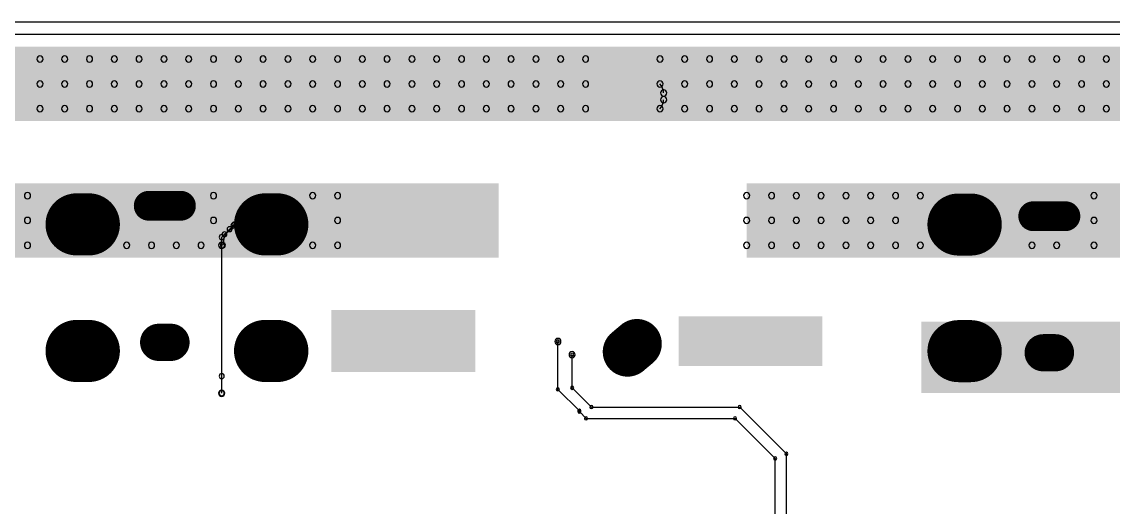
# Model space of a CAD drawing. Header units: inches. Extents: x 32166 to 66782, y 2386 to 7162.
# Drawn here: x 33079.6 to 33277.6, y 3264.5 to 3352.5 of the extents above; entities that cross this region are included whole.
import ezdxf

# ---------------------------------------------------------------- set-up
doc = ezdxf.new("R2010")
doc.units = ezdxf.units.IN
doc.header["$LTSCALE"] = 0.64311
doc.header["$MEASUREMENT"] = 0
for name, color, linetype in [('KEEPOUTLAYER', 6, 'CONTINUOUS'), ('MIDLAYER2', 76, 'CONTINUOUS'), ('MULTILAYER', 9, 'CONTINUOUS')]:
    doc.layers.add(name, color=color, linetype=linetype)

msp = doc.modelspace()

# ---------------------------------------------------------------- linework, layer by layer
at = {"layer": 'KEEPOUTLAYER'}
msp.add_line((32666.61, 3352.51), (34174.11, 3352.51), dxfattribs=at)
at = {"layer": 'MIDLAYER2'}
for p, q in [((32737.49, 3350.26), (33876.12, 3350.26)), ((33115.85, 3313.5), (33118.16, 3315.8)), ((33118.16, 3315.8), (33124.83, 3315.8)), ((33115.85, 3288.3), (33115.85, 3313.5)), ((33176.84, 3285.89), (33176.84, 3294.57)), ((33179.43, 3286.18), (33179.43, 3292.17)), ((33115.85, 3288.3), (33115.85, 3288.3)), ((33115.85, 3285.19), (33115.85, 3288.3)), ((33176.84, 3285.89), (33180.74, 3281.99)), ((33179.43, 3286.18), (33182.93, 3282.69)), ((33180.74, 3281.86), (33180.74, 3281.99)), ((33180.74, 3281.86), (33181.96, 3280.64)), ((33182.93, 3282.69), (33209.84, 3282.69)), ((33209.84, 3282.69), (33218.31, 3274.21)), ((33181.96, 3280.64), (33208.99, 3280.64)), ((33208.99, 3280.64), (33216.27, 3273.37)), ((33216.27, 3252.69), (33216.27, 3273.37)), ((33218.31, 3251.85), (33218.31, 3274.21))]:
    msp.add_line(p, q, dxfattribs=at)
for points, const_width in [([(33089.5, 3315.8), (33091.75, 3315.8)], 11.25), ([(33108.45, 3319.17), (33102.6, 3319.17)], 5.4), ([(33123.7, 3315.8), (33125.95, 3315.8)], 11.25), ([(33249.52, 3315.77), (33251.77, 3315.77)], 11.25), ([(33268.94, 3317.28), (33263.09, 3317.28)], 5.4), ([(33089.5, 3292.85), (33091.75, 3292.85)], 11.25), ([(33106.65, 3294.42), (33104.4, 3294.42)], 6.75), ([(33123.7, 3292.85), (33125.95, 3292.85)], 11.25), ([(33191.21, 3294.14), (33189.49, 3292.7)], 9), ([(33249.52, 3292.82), (33251.77, 3292.82)], 11.25), ([(33267.14, 3292.53), (33264.89, 3292.53)], 6.75)]:
    msp.add_lwpolyline(points, dxfattribs=dict(at, const_width=const_width))
for points, const_width in [([(33092.31, 3315.8, 1), (33086.69, 3315.8, 1)], 5.63), ([(33094.56, 3315.8, 1), (33088.94, 3315.8, 1)], 5.63), ([(33102.6, 3320.52, 1), (33102.6, 3317.82, 1)], 2.7), ([(33108.45, 3320.52, 1), (33108.45, 3317.82, 1)], 2.7), ([(33126.51, 3315.8, 1), (33120.89, 3315.8, 1)], 5.63), ([(33128.76, 3315.8, 1), (33123.14, 3315.8, 1)], 5.63), ([(33252.33, 3315.77, 1), (33246.71, 3315.77, 1)], 5.63), ([(33254.58, 3315.77, 1), (33248.96, 3315.77, 1)], 5.63), ([(33263.09, 3318.63, 1), (33263.09, 3315.93, 1)], 2.7), ([(33268.94, 3318.63, 1), (33268.94, 3315.93, 1)], 2.7), ([(33092.31, 3292.85, 1), (33086.69, 3292.85, 1)], 5.63), ([(33094.56, 3292.85, 1), (33088.94, 3292.85, 1)], 5.63), ([(33104.4, 3296.1, 1), (33104.4, 3292.73, 1)], 3.37), ([(33106.65, 3296.1, 1), (33106.65, 3292.73, 1)], 3.37), ([(33126.51, 3292.85, 1), (33120.89, 3292.85, 1)], 5.63), ([(33128.76, 3292.85, 1), (33123.14, 3292.85, 1)], 5.63), ([(33188.04, 3294.42, 1), (33190.93, 3290.97, 1)], 4.5), ([(33189.76, 3295.87, 1), (33192.65, 3292.42, 1)], 4.5), ([(33252.33, 3292.82, 1), (33246.71, 3292.82, 1)], 5.63), ([(33254.58, 3292.82, 1), (33248.96, 3292.82, 1)], 5.63), ([(33264.89, 3294.21, 1), (33264.89, 3290.84, 1)], 3.37), ([(33267.14, 3294.21, 1), (33267.14, 3290.84, 1)], 3.37)]:
    msp.add_lwpolyline(points, format="xyb", close=True, dxfattribs=dict(at, const_width=const_width))
for centre, radius, start, end in [((33082.86, 3345.76), 0.562, 0, 180), ((33082.86, 3345.76), 0.562, 180, 0), ((33087.36, 3345.76), 0.562, 0, 180), ((33087.36, 3345.76), 0.562, 180, 0), ((33091.86, 3345.76), 0.562, 0, 180), ((33091.86, 3345.76), 0.562, 180, 0), ((33096.36, 3345.76), 0.562, 0, 180), ((33096.36, 3345.76), 0.562, 180, 0), ((33100.86, 3345.76), 0.562, 0, 180), ((33100.86, 3345.76), 0.562, 180, 0), ((33105.36, 3345.76), 0.562, 0, 180), ((33105.36, 3345.76), 0.562, 180, 0), ((33109.86, 3345.76), 0.562, 0, 180), ((33109.86, 3345.76), 0.562, 180, 0), ((33114.36, 3345.76), 0.562, 0, 180), ((33114.36, 3345.76), 0.562, 180, 0), ((33118.86, 3345.76), 0.562, 0, 180), ((33118.86, 3345.76), 0.562, 180, 0), ((33123.36, 3345.76), 0.562, 0, 180), ((33123.36, 3345.76), 0.562, 180, 0), ((33127.86, 3345.76), 0.562, 0, 180), ((33127.86, 3345.76), 0.562, 180, 0), ((33132.36, 3345.76), 0.562, 0, 180), ((33132.36, 3345.76), 0.562, 180, 0), ((33136.86, 3345.76), 0.562, 0, 180), ((33136.86, 3345.76), 0.562, 180, 0), ((33141.36, 3345.76), 0.562, 0, 180), ((33141.36, 3345.76), 0.562, 180, 0), ((33145.86, 3345.76), 0.562, 0, 180), ((33145.86, 3345.76), 0.562, 180, 0), ((33150.36, 3345.76), 0.562, 0, 180), ((33150.36, 3345.76), 0.562, 180, 0), ((33154.86, 3345.76), 0.562, 0, 180), ((33154.86, 3345.76), 0.562, 180, 0), ((33159.36, 3345.76), 0.562, 0, 180), ((33159.36, 3345.76), 0.562, 180, 0), ((33163.86, 3345.76), 0.562, 0, 180), ((33163.86, 3345.76), 0.562, 180, 0), ((33168.36, 3345.76), 0.562, 0, 180), ((33168.36, 3345.76), 0.562, 180, 0), ((33172.86, 3345.76), 0.562, 0, 180), ((33172.86, 3345.76), 0.562, 180, 0), ((33177.36, 3345.76), 0.562, 0, 180), ((33177.36, 3345.76), 0.562, 180, 0), ((33181.86, 3345.76), 0.562, 0, 180), ((33181.86, 3345.76), 0.562, 180, 0), ((33195.36, 3345.76), 0.562, 0, 180), ((33195.36, 3345.76), 0.562, 180, 0), ((33199.86, 3345.76), 0.562, 0, 180), ((33199.86, 3345.76), 0.562, 180, 0), ((33204.36, 3345.76), 0.562, 0, 180), ((33204.36, 3345.76), 0.562, 180, 0), ((33208.86, 3345.76), 0.562, 0, 180), ((33208.86, 3345.76), 0.562, 180, 0), ((33213.36, 3345.76), 0.562, 0, 180), ((33213.36, 3345.76), 0.562, 180, 0), ((33217.86, 3345.76), 0.562, 0, 180), ((33217.86, 3345.76), 0.562, 180, 0), ((33222.36, 3345.76), 0.562, 0, 180), ((33222.36, 3345.76), 0.562, 180, 0), ((33226.86, 3345.76), 0.562, 0, 180), ((33226.86, 3345.76), 0.562, 180, 0), ((33231.36, 3345.76), 0.562, 0, 180), ((33231.36, 3345.76), 0.562, 180, 0), ((33235.86, 3345.76), 0.562, 0, 180), ((33235.86, 3345.76), 0.562, 180, 0), ((33240.36, 3345.76), 0.562, 0, 180), ((33240.36, 3345.76), 0.562, 180, 0), ((33244.86, 3345.76), 0.562, 0, 180), ((33244.86, 3345.76), 0.562, 180, 0), ((33249.36, 3345.76), 0.562, 0, 180), ((33249.36, 3345.76), 0.562, 180, 0), ((33253.86, 3345.76), 0.562, 0, 180), ((33253.86, 3345.76), 0.562, 180, 0), ((33258.36, 3345.76), 0.562, 0, 180), ((33258.36, 3345.76), 0.562, 180, 0), ((33262.86, 3345.76), 0.562, 0, 180), ((33262.86, 3345.76), 0.562, 180, 0), ((33267.36, 3345.76), 0.562, 0, 180), ((33267.36, 3345.76), 0.562, 180, 0), ((33271.86, 3345.76), 0.562, 0, 180), ((33271.86, 3345.76), 0.562, 180, 0), ((33276.36, 3345.76), 0.562, 0, 180), ((33276.36, 3345.76), 0.562, 180, 0), ((33082.86, 3341.26), 0.562, 0, 180), ((33082.86, 3341.26), 0.562, 180, 0), ((33087.36, 3341.26), 0.562, 0, 180), ((33087.36, 3341.26), 0.562, 180, 0), ((33091.86, 3341.26), 0.562, 0, 180), ((33091.86, 3341.26), 0.562, 180, 0), ((33096.36, 3341.26), 0.562, 0, 180), ((33096.36, 3341.26), 0.562, 180, 0), ((33100.86, 3341.26), 0.562, 0, 180), ((33100.86, 3341.26), 0.562, 180, 0), ((33105.36, 3341.26), 0.562, 0, 180), ((33105.36, 3341.26), 0.562, 180, 0), ((33109.86, 3341.26), 0.562, 0, 180), ((33109.86, 3341.26), 0.562, 180, 0), ((33114.36, 3341.26), 0.562, 0, 180), ((33114.36, 3341.26), 0.562, 180, 0), ((33118.86, 3341.26), 0.562, 0, 180), ((33118.86, 3341.26), 0.562, 180, 0), ((33123.36, 3341.26), 0.562, 0, 180), ((33123.36, 3341.26), 0.562, 180, 0), ((33127.86, 3341.26), 0.562, 0, 180), ((33127.86, 3341.26), 0.562, 180, 0), ((33132.36, 3341.26), 0.562, 0, 180), ((33132.36, 3341.26), 0.562, 180, 0), ((33136.86, 3341.26), 0.562, 0, 180), ((33136.86, 3341.26), 0.562, 180, 0), ((33141.36, 3341.26), 0.562, 0, 180), ((33141.36, 3341.26), 0.562, 180, 0), ((33145.86, 3341.26), 0.562, 0, 180), ((33145.86, 3341.26), 0.562, 180, 0), ((33150.36, 3341.26), 0.562, 0, 180), ((33150.36, 3341.26), 0.562, 180, 0), ((33154.86, 3341.26), 0.562, 0, 180), ((33154.86, 3341.26), 0.562, 180, 0), ((33159.36, 3341.26), 0.562, 0, 180), ((33159.36, 3341.26), 0.562, 180, 0), ((33163.86, 3341.26), 0.562, 0, 180), ((33163.86, 3341.26), 0.562, 180, 0), ((33168.36, 3341.26), 0.562, 0, 180), ((33168.36, 3341.26), 0.562, 180, 0), ((33172.86, 3341.26), 0.562, 0, 180), ((33172.86, 3341.26), 0.562, 180, 0), ((33177.36, 3341.26), 0.562, 0, 180), ((33177.36, 3341.26), 0.562, 180, 0), ((33181.86, 3341.26), 0.562, 0, 180), ((33181.86, 3341.26), 0.562, 180, 0), ((33195.36, 3341.26), 0.562, 0, 180), ((33195.36, 3341.26), 0.562, 0, 180), ((33195.36, 3341.26), 0.562, 180, 0), ((33195.36, 3341.26), 0.562, 180, 0), ((33193.73, 3339.63), 2.3, 0.0001, 45.0001), ((33199.86, 3341.26), 0.562, 0, 180), ((33199.86, 3341.26), 0.562, 180, 0), ((33204.36, 3341.26), 0.562, 0, 180), ((33204.36, 3341.26), 0.562, 180, 0), ((33208.86, 3341.26), 0.562, 0, 180), ((33208.86, 3341.26), 0.562, 180, 0), ((33213.36, 3341.26), 0.562, 0, 180), ((33213.36, 3341.26), 0.562, 180, 0), ((33217.86, 3341.26), 0.562, 0, 180), ((33217.86, 3341.26), 0.562, 180, 0), ((33222.36, 3341.26), 0.562, 0, 180), ((33222.36, 3341.26), 0.562, 180, 0), ((33226.86, 3341.26), 0.562, 0, 180), ((33226.86, 3341.26), 0.562, 180, 0), ((33231.36, 3341.26), 0.562, 0, 180), ((33231.36, 3341.26), 0.562, 180, 0), ((33235.86, 3341.26), 0.562, 0, 180), ((33235.86, 3341.26), 0.562, 180, 0), ((33240.36, 3341.26), 0.562, 0, 180), ((33240.36, 3341.26), 0.562, 180, 0), ((33244.86, 3341.26), 0.562, 0, 180), ((33244.86, 3341.26), 0.562, 180, 0), ((33249.36, 3341.26), 0.562, 0, 180), ((33249.36, 3341.26), 0.562, 180, 0), ((33253.86, 3341.26), 0.562, 0, 180), ((33253.86, 3341.26), 0.562, 180, 0), ((33258.36, 3341.26), 0.562, 0, 180), ((33258.36, 3341.26), 0.562, 180, 0), ((33262.86, 3341.26), 0.562, 0, 180), ((33262.86, 3341.26), 0.562, 180, 0), ((33267.36, 3341.26), 0.562, 0, 180), ((33267.36, 3341.26), 0.562, 180, 0), ((33271.86, 3341.26), 0.562, 0, 180), ((33271.86, 3341.26), 0.562, 180, 0), ((33276.36, 3341.26), 0.562, 0, 180), ((33276.36, 3341.26), 0.562, 180, 0), ((33196.04, 3339.63), 0.562, 0, 180), ((33196.04, 3339.63), 0.562, 180, 0), ((33196.04, 3338.39), 0.562, 0, 180), ((33082.86, 3336.76), 0.562, 0, 180), ((33082.86, 3336.76), 0.562, 180, 0), ((33087.36, 3336.76), 0.562, 0, 180), ((33087.36, 3336.76), 0.562, 180, 0), ((33091.86, 3336.76), 0.562, 0, 180), ((33091.86, 3336.76), 0.562, 180, 0), ((33096.36, 3336.76), 0.562, 0, 180), ((33096.36, 3336.76), 0.562, 180, 0), ((33100.86, 3336.76), 0.562, 0, 180), ((33100.86, 3336.76), 0.562, 180, 0), ((33105.36, 3336.76), 0.562, 0, 180), ((33105.36, 3336.76), 0.562, 180, 0), ((33109.86, 3336.76), 0.562, 0, 180), ((33109.86, 3336.76), 0.562, 180, 0), ((33114.36, 3336.76), 0.562, 0, 180), ((33114.36, 3336.76), 0.562, 180, 0), ((33118.86, 3336.76), 0.562, 0, 180), ((33118.86, 3336.76), 0.562, 180, 0), ((33123.36, 3336.76), 0.562, 0, 180), ((33123.36, 3336.76), 0.562, 180, 0), ((33127.86, 3336.76), 0.562, 0, 180), ((33127.86, 3336.76), 0.562, 180, 0), ((33132.36, 3336.76), 0.562, 0, 180), ((33132.36, 3336.76), 0.562, 180, 0), ((33136.86, 3336.76), 0.562, 0, 180), ((33136.86, 3336.76), 0.562, 180, 0), ((33141.36, 3336.76), 0.562, 0, 180), ((33141.36, 3336.76), 0.562, 180, 0), ((33145.86, 3336.76), 0.562, 0, 180), ((33145.86, 3336.76), 0.562, 180, 0), ((33150.36, 3336.76), 0.562, 0, 180), ((33150.36, 3336.76), 0.562, 180, 0), ((33154.86, 3336.76), 0.562, 0, 180), ((33154.86, 3336.76), 0.562, 180, 0), ((33159.36, 3336.76), 0.562, 0, 180), ((33159.36, 3336.76), 0.562, 180, 0), ((33163.86, 3336.76), 0.562, 0, 180), ((33163.86, 3336.76), 0.562, 180, 0), ((33168.36, 3336.76), 0.562, 0, 180), ((33168.36, 3336.76), 0.562, 180, 0), ((33172.86, 3336.76), 0.562, 0, 180), ((33172.86, 3336.76), 0.562, 180, 0), ((33177.36, 3336.76), 0.562, 0, 180), ((33177.36, 3336.76), 0.562, 180, 0), ((33181.86, 3336.76), 0.562, 0, 180), ((33181.86, 3336.76), 0.562, 180, 0), ((33195.36, 3336.76), 0.562, 0, 180), ((33195.36, 3336.76), 0.562, 0, 180), ((33195.36, 3336.76), 0.562, 180, 0), ((33195.36, 3336.76), 0.562, 180, 0), ((33193.73, 3338.39), 2.3, 314.9999, 359.9999), ((33196.04, 3338.39), 0.562, 180, 0), ((33199.86, 3336.76), 0.562, 0, 180), ((33199.86, 3336.76), 0.562, 180, 0), ((33204.36, 3336.76), 0.562, 0, 180), ((33204.36, 3336.76), 0.562, 180, 0), ((33208.86, 3336.76), 0.562, 0, 180), ((33208.86, 3336.76), 0.562, 180, 0), ((33213.36, 3336.76), 0.562, 0, 180), ((33213.36, 3336.76), 0.562, 180, 0), ((33217.86, 3336.76), 0.562, 0, 180), ((33217.86, 3336.76), 0.562, 180, 0), ((33222.36, 3336.76), 0.562, 0, 180), ((33222.36, 3336.76), 0.562, 180, 0), ((33226.86, 3336.76), 0.562, 0, 180), ((33226.86, 3336.76), 0.562, 180, 0), ((33231.36, 3336.76), 0.562, 0, 180), ((33231.36, 3336.76), 0.562, 180, 0), ((33235.86, 3336.76), 0.562, 0, 180), ((33235.86, 3336.76), 0.562, 180, 0), ((33240.36, 3336.76), 0.562, 0, 180), ((33240.36, 3336.76), 0.562, 180, 0), ((33244.86, 3336.76), 0.562, 0, 180), ((33244.86, 3336.76), 0.562, 180, 0), ((33249.36, 3336.76), 0.562, 0, 180), ((33249.36, 3336.76), 0.562, 180, 0), ((33253.86, 3336.76), 0.562, 0, 180), ((33253.86, 3336.76), 0.562, 180, 0), ((33258.36, 3336.76), 0.562, 0, 180), ((33258.36, 3336.76), 0.562, 180, 0), ((33262.86, 3336.76), 0.562, 0, 180), ((33262.86, 3336.76), 0.562, 180, 0), ((33267.36, 3336.76), 0.562, 0, 180), ((33267.36, 3336.76), 0.562, 180, 0), ((33271.86, 3336.76), 0.562, 0, 180), ((33271.86, 3336.76), 0.562, 180, 0), ((33276.36, 3336.76), 0.562, 0, 180), ((33276.36, 3336.76), 0.562, 180, 0), ((33080.61, 3321.01), 0.562, 0, 180), ((33080.61, 3321.01), 0.562, 180, 0), ((33114.36, 3321.01), 0.562, 0, 180), ((33114.36, 3321.01), 0.562, 180, 0), ((33132.36, 3321.01), 0.562, 0, 180), ((33132.36, 3321.01), 0.562, 180, 0), ((33136.86, 3321.01), 0.562, 0, 180), ((33136.86, 3321.01), 0.562, 180, 0), ((33211.11, 3321.01), 0.562, 0, 180), ((33211.11, 3321.01), 0.562, 180, 0), ((33215.61, 3321.01), 0.562, 0, 180), ((33215.61, 3321.01), 0.562, 180, 0), ((33220.11, 3321.01), 0.562, 0, 180), ((33220.11, 3321.01), 0.562, 180, 0), ((33224.61, 3321.01), 0.562, 0, 180), ((33224.61, 3321.01), 0.562, 180, 0), ((33229.11, 3321.01), 0.562, 0, 180), ((33229.11, 3321.01), 0.562, 180, 0), ((33233.61, 3321.01), 0.562, 0, 180), ((33233.61, 3321.01), 0.562, 180, 0), ((33238.11, 3321.01), 0.562, 0, 180), ((33238.11, 3321.01), 0.562, 180, 0), ((33242.61, 3321.01), 0.562, 0, 180), ((33242.61, 3321.01), 0.562, 180, 0), ((33274.11, 3321.01), 0.562, 0, 180), ((33274.11, 3321.01), 0.562, 180, 0), ((33080.61, 3316.51), 0.562, 0, 180), ((33114.36, 3316.51), 0.562, 0, 180), ((33121.5, 3312.11), 4.98, 59.1951, 135.0001), ((33136.86, 3316.51), 0.562, 0, 180), ((33211.11, 3316.51), 0.562, 0, 180), ((33215.61, 3316.51), 0.562, 0, 180), ((33220.11, 3316.51), 0.562, 0, 180), ((33224.61, 3316.51), 0.562, 0, 180), ((33229.11, 3316.51), 0.562, 0, 180), ((33233.61, 3316.51), 0.562, 0, 180), ((33238.11, 3316.51), 0.562, 0, 180), ((33274.11, 3316.51), 0.562, 0, 180), ((33080.61, 3316.51), 0.562, 180, 0), ((33114.36, 3316.51), 0.562, 180, 0), ((33120.2, 3312.01), 4.13, 135.0001, 180.0001), ((33120.28, 3310.06), 5.56, 59.1949, 134.9999), ((33117.28, 3314.93), 0.45, 0, 180), ((33117.28, 3314.93), 0.45, 180, 0), ((33117.98, 3315.63), 0.45, 0, 180), ((33117.98, 3315.63), 0.45, 180, 0), ((33118.16, 3315.8), 0.45, 0, 180), ((33118.16, 3315.8), 0.45, 0, 180), ((33118.16, 3315.8), 0.45, 180, 0), ((33118.16, 3315.8), 0.45, 180, 0), ((33123.13, 3314.84), 0.45, 0, 180), ((33124.05, 3316.38), 0.45, 0, 180), ((33124.05, 3316.38), 0.45, 180, 0), ((33124.83, 3315.8), 0.45, 0, 180), ((33124.83, 3315.8), 0.45, 180, 0), ((33136.86, 3316.51), 0.562, 180, 0), ((33211.11, 3316.51), 0.562, 180, 0), ((33215.61, 3316.51), 0.562, 180, 0), ((33220.11, 3316.51), 0.562, 180, 0), ((33224.61, 3316.51), 0.562, 180, 0), ((33229.11, 3316.51), 0.562, 180, 0), ((33233.61, 3316.51), 0.562, 180, 0), ((33238.11, 3316.51), 0.562, 180, 0), ((33274.11, 3316.51), 0.562, 180, 0), ((33115.85, 3313.5), 0.45, 0, 180), ((33115.85, 3313.5), 0.45, 0, 180), ((33115.85, 3313.5), 0.45, 180, 0), ((33115.85, 3313.5), 0.45, 180, 0), ((33116.34, 3313.99), 0.45, 0, 180), ((33116.34, 3313.99), 0.45, 180, 0), ((33123.13, 3314.84), 0.45, 180, 0), ((33080.61, 3312.01), 0.562, 0, 180), ((33080.61, 3312.01), 0.562, 180, 0), ((33098.61, 3312.01), 0.562, 0, 180), ((33098.61, 3312.01), 0.562, 180, 0), ((33103.11, 3312.01), 0.562, 0, 180), ((33103.11, 3312.01), 0.562, 180, 0), ((33107.61, 3312.01), 0.562, 0, 180), ((33107.61, 3312.01), 0.562, 180, 0), ((33112.11, 3312.01), 0.562, 0, 180), ((33112.11, 3312.01), 0.562, 180, 0), ((33115.85, 3312.01), 0.562, 0, 180), ((33115.85, 3312.01), 0.562, 180, 0), ((33116.07, 3312.01), 0.45, 0, 180), ((33116.07, 3312.01), 0.45, 180, 0), ((33132.36, 3312.01), 0.562, 0, 180), ((33132.36, 3312.01), 0.562, 180, 0), ((33136.86, 3312.01), 0.562, 0, 180), ((33136.86, 3312.01), 0.562, 180, 0), ((33211.11, 3312.01), 0.562, 0, 180), ((33211.11, 3312.01), 0.562, 180, 0), ((33215.61, 3312.01), 0.562, 0, 180), ((33215.61, 3312.01), 0.562, 180, 0), ((33220.11, 3312.01), 0.562, 0, 180), ((33220.11, 3312.01), 0.562, 180, 0), ((33224.61, 3312.01), 0.562, 0, 180), ((33224.61, 3312.01), 0.562, 180, 0), ((33229.11, 3312.01), 0.562, 0, 180), ((33229.11, 3312.01), 0.562, 180, 0), ((33233.61, 3312.01), 0.562, 0, 180), ((33233.61, 3312.01), 0.562, 180, 0), ((33238.11, 3312.01), 0.562, 0, 180), ((33238.11, 3312.01), 0.562, 180, 0), ((33242.61, 3312.01), 0.562, 0, 180), ((33242.61, 3312.01), 0.562, 180, 0), ((33262.86, 3312.01), 0.562, 0, 180), ((33262.86, 3312.01), 0.562, 180, 0), ((33267.36, 3312.01), 0.562, 0, 180), ((33267.36, 3312.01), 0.562, 180, 0), ((33274.11, 3312.01), 0.562, 0, 180), ((33274.11, 3312.01), 0.562, 180, 0), ((33176.84, 3294.57), 0.562, 0, 180), ((33176.84, 3294.57), 0.562, 180, 0), ((33176.84, 3294.57), 0.286, 0, 180), ((33176.84, 3294.57), 0.286, 180, 0), ((33179.43, 3292.17), 0.562, 0, 180), ((33179.43, 3292.17), 0.562, 180, 0), ((33179.43, 3292.17), 0.286, 0, 180), ((33179.43, 3292.17), 0.286, 180, 0), ((33115.85, 3288.3), 0.45, 0, 180), ((33115.85, 3288.3), 0.45, 0, 180), ((33115.85, 3288.3), 0.45, 0, 180), ((33115.85, 3288.3), 0.45, 0, 180), ((33115.85, 3288.3), 0.45, 180, 0), ((33115.85, 3288.3), 0.45, 180, 0), ((33115.85, 3288.3), 0.45, 180, 0), ((33115.85, 3288.3), 0.45, 180, 0), ((33115.85, 3285.19), 0.562, 0, 180), ((33115.85, 3285.19), 0.45, 0, 180), ((33176.84, 3285.89), 0.286, 0, 180), ((33176.84, 3285.89), 0.286, 0, 180), ((33176.84, 3285.89), 0.286, 180, 0), ((33176.84, 3285.89), 0.286, 180, 0), ((33179.43, 3286.18), 0.286, 0, 180), ((33179.43, 3286.18), 0.286, 0, 180), ((33179.43, 3286.18), 0.286, 180, 0), ((33179.43, 3286.18), 0.286, 180, 0), ((33115.85, 3285.19), 0.562, 180, 0), ((33115.85, 3285.19), 0.45, 180, 0), ((33180.74, 3281.99), 0.286, 0, 180), ((33180.74, 3281.99), 0.286, 0, 180), ((33180.74, 3281.86), 0.286, 0, 180), ((33180.74, 3281.86), 0.286, 0, 180), ((33180.74, 3281.99), 0.286, 180, 0), ((33180.74, 3281.99), 0.286, 180, 0), ((33180.74, 3281.86), 0.286, 180, 0), ((33180.74, 3281.86), 0.286, 180, 0), ((33182.93, 3282.69), 0.286, 0, 180), ((33182.93, 3282.69), 0.286, 0, 180), ((33182.93, 3282.69), 0.286, 180, 0), ((33182.93, 3282.69), 0.286, 180, 0), ((33209.84, 3282.69), 0.286, 0, 180), ((33209.84, 3282.69), 0.286, 0, 180), ((33209.84, 3282.69), 0.286, 180, 0), ((33209.84, 3282.69), 0.286, 180, 0), ((33181.96, 3280.64), 0.286, 0, 180), ((33181.96, 3280.64), 0.286, 0, 180), ((33181.96, 3280.64), 0.286, 180, 0), ((33181.96, 3280.64), 0.286, 180, 0), ((33208.99, 3280.64), 0.286, 0, 180), ((33208.99, 3280.64), 0.286, 0, 180), ((33208.99, 3280.64), 0.286, 180, 0), ((33208.99, 3280.64), 0.286, 180, 0), ((33216.27, 3273.37), 0.286, 0, 180), ((33216.27, 3273.37), 0.286, 0, 180), ((33216.27, 3273.37), 0.286, 180, 0), ((33216.27, 3273.37), 0.286, 180, 0), ((33218.31, 3274.21), 0.286, 0, 180), ((33218.31, 3274.21), 0.286, 0, 180), ((33218.31, 3274.21), 0.286, 180, 0), ((33218.31, 3274.21), 0.286, 180, 0)]:
    msp.add_arc(centre, radius, start, end, dxfattribs=at)
for points in [[(32925.36, 3334.51), (33413.61, 3334.51), (32925.36, 3348.01), (33413.61, 3348.01)], [(33044.61, 3309.76), (33166.11, 3309.76), (33044.61, 3323.26), (33166.11, 3323.26)], [(33211.11, 3309.76), (33316.86, 3309.76), (33211.11, 3323.26), (33316.86, 3323.26)], [(33161.84, 3300.27), (33135.74, 3300.27), (33161.84, 3289.02), (33135.74, 3289.02)], [(33224.84, 3299.14), (33198.74, 3299.14), (33224.84, 3290.14), (33198.74, 3290.14)], [(33242.79, 3285.24), (33323.57, 3285.24), (33242.79, 3298.15), (33323.57, 3298.15)]]:
    msp.add_solid(points, dxfattribs=at)
at = {"layer": 'MULTILAYER'}
for points, const_width in [([(33089.5, 3315.8), (33091.75, 3315.8)], 11.25), ([(33108.45, 3319.17), (33102.6, 3319.17)], 5.4), ([(33123.7, 3315.8), (33125.95, 3315.8)], 11.25), ([(33249.52, 3315.77), (33251.77, 3315.77)], 11.25), ([(33268.94, 3317.28), (33263.09, 3317.28)], 5.4), ([(33089.5, 3292.85), (33091.75, 3292.85)], 11.25), ([(33106.65, 3294.42), (33104.4, 3294.42)], 6.75), ([(33123.7, 3292.85), (33125.95, 3292.85)], 11.25), ([(33191.21, 3294.14), (33189.49, 3292.7)], 9), ([(33249.52, 3292.82), (33251.77, 3292.82)], 11.25), ([(33267.14, 3292.53), (33264.89, 3292.53)], 6.75)]:
    msp.add_lwpolyline(points, dxfattribs=dict(at, const_width=const_width))
for points, const_width in [([(33092.31, 3315.8, 1), (33086.69, 3315.8, 1)], 5.63), ([(33094.56, 3315.8, 1), (33088.94, 3315.8, 1)], 5.63), ([(33102.6, 3320.52, 1), (33102.6, 3317.82, 1)], 2.7), ([(33108.45, 3320.52, 1), (33108.45, 3317.82, 1)], 2.7), ([(33126.51, 3315.8, 1), (33120.89, 3315.8, 1)], 5.63), ([(33128.76, 3315.8, 1), (33123.14, 3315.8, 1)], 5.63), ([(33252.33, 3315.77, 1), (33246.71, 3315.77, 1)], 5.63), ([(33254.58, 3315.77, 1), (33248.96, 3315.77, 1)], 5.63), ([(33263.09, 3318.63, 1), (33263.09, 3315.93, 1)], 2.7), ([(33268.94, 3318.63, 1), (33268.94, 3315.93, 1)], 2.7), ([(33092.31, 3292.85, 1), (33086.69, 3292.85, 1)], 5.63), ([(33094.56, 3292.85, 1), (33088.94, 3292.85, 1)], 5.63), ([(33104.4, 3296.1, 1), (33104.4, 3292.73, 1)], 3.37), ([(33106.65, 3296.1, 1), (33106.65, 3292.73, 1)], 3.37), ([(33126.51, 3292.85, 1), (33120.89, 3292.85, 1)], 5.63), ([(33128.76, 3292.85, 1), (33123.14, 3292.85, 1)], 5.63), ([(33188.04, 3294.42, 1), (33190.93, 3290.97, 1)], 4.5), ([(33189.76, 3295.87, 1), (33192.65, 3292.42, 1)], 4.5), ([(33252.33, 3292.82, 1), (33246.71, 3292.82, 1)], 5.63), ([(33254.58, 3292.82, 1), (33248.96, 3292.82, 1)], 5.63), ([(33264.89, 3294.21, 1), (33264.89, 3290.84, 1)], 3.37), ([(33267.14, 3294.21, 1), (33267.14, 3290.84, 1)], 3.37)]:
    msp.add_lwpolyline(points, format="xyb", close=True, dxfattribs=dict(at, const_width=const_width))
for centre, start, end in [((33082.86, 3345.76), 0, 180), ((33082.86, 3345.76), 180, 0), ((33087.36, 3345.76), 0, 180), ((33087.36, 3345.76), 180, 0), ((33091.86, 3345.76), 0, 180), ((33091.86, 3345.76), 180, 0), ((33096.36, 3345.76), 0, 180), ((33096.36, 3345.76), 180, 0), ((33100.86, 3345.76), 0, 180), ((33100.86, 3345.76), 180, 0), ((33105.36, 3345.76), 0, 180), ((33105.36, 3345.76), 180, 0), ((33109.86, 3345.76), 0, 180), ((33109.86, 3345.76), 180, 0), ((33114.36, 3345.76), 0, 180), ((33114.36, 3345.76), 180, 0), ((33118.86, 3345.76), 0, 180), ((33118.86, 3345.76), 180, 0), ((33123.36, 3345.76), 0, 180), ((33123.36, 3345.76), 180, 0), ((33127.86, 3345.76), 0, 180), ((33127.86, 3345.76), 180, 0), ((33132.36, 3345.76), 0, 180), ((33132.36, 3345.76), 180, 0), ((33136.86, 3345.76), 0, 180), ((33136.86, 3345.76), 180, 0), ((33141.36, 3345.76), 0, 180), ((33141.36, 3345.76), 180, 0), ((33145.86, 3345.76), 0, 180), ((33145.86, 3345.76), 180, 0), ((33150.36, 3345.76), 0, 180), ((33150.36, 3345.76), 180, 0), ((33154.86, 3345.76), 0, 180), ((33154.86, 3345.76), 180, 0), ((33159.36, 3345.76), 0, 180), ((33159.36, 3345.76), 180, 0), ((33163.86, 3345.76), 0, 180), ((33163.86, 3345.76), 180, 0), ((33168.36, 3345.76), 0, 180), ((33168.36, 3345.76), 180, 0), ((33172.86, 3345.76), 0, 180), ((33172.86, 3345.76), 180, 0), ((33177.36, 3345.76), 0, 180), ((33177.36, 3345.76), 180, 0), ((33181.86, 3345.76), 0, 180), ((33181.86, 3345.76), 180, 0), ((33195.36, 3345.76), 0, 180), ((33195.36, 3345.76), 180, 0), ((33199.86, 3345.76), 0, 180), ((33199.86, 3345.76), 180, 0), ((33204.36, 3345.76), 0, 180), ((33204.36, 3345.76), 180, 0), ((33208.86, 3345.76), 0, 180), ((33208.86, 3345.76), 180, 0), ((33213.36, 3345.76), 0, 180), ((33213.36, 3345.76), 180, 0), ((33217.86, 3345.76), 0, 180), ((33217.86, 3345.76), 180, 0), ((33222.36, 3345.76), 0, 180), ((33222.36, 3345.76), 180, 0), ((33226.86, 3345.76), 0, 180), ((33226.86, 3345.76), 180, 0), ((33231.36, 3345.76), 0, 180), ((33231.36, 3345.76), 180, 0), ((33235.86, 3345.76), 0, 180), ((33235.86, 3345.76), 180, 0), ((33240.36, 3345.76), 0, 180), ((33240.36, 3345.76), 180, 0), ((33244.86, 3345.76), 0, 180), ((33244.86, 3345.76), 180, 0), ((33249.36, 3345.76), 0, 180), ((33249.36, 3345.76), 180, 0), ((33253.86, 3345.76), 0, 180), ((33253.86, 3345.76), 180, 0), ((33258.36, 3345.76), 0, 180), ((33258.36, 3345.76), 180, 0), ((33262.86, 3345.76), 0, 180), ((33262.86, 3345.76), 180, 0), ((33267.36, 3345.76), 0, 180), ((33267.36, 3345.76), 180, 0), ((33271.86, 3345.76), 0, 180), ((33271.86, 3345.76), 180, 0), ((33276.36, 3345.76), 0, 180), ((33276.36, 3345.76), 180, 0), ((33082.86, 3341.26), 0, 180), ((33082.86, 3341.26), 180, 0), ((33087.36, 3341.26), 0, 180), ((33087.36, 3341.26), 180, 0), ((33091.86, 3341.26), 0, 180), ((33091.86, 3341.26), 180, 0), ((33096.36, 3341.26), 0, 180), ((33096.36, 3341.26), 180, 0), ((33100.86, 3341.26), 0, 180), ((33100.86, 3341.26), 180, 0), ((33105.36, 3341.26), 0, 180), ((33105.36, 3341.26), 180, 0), ((33109.86, 3341.26), 0, 180), ((33109.86, 3341.26), 180, 0), ((33114.36, 3341.26), 0, 180), ((33114.36, 3341.26), 180, 0), ((33118.86, 3341.26), 0, 180), ((33118.86, 3341.26), 180, 0), ((33123.36, 3341.26), 0, 180), ((33123.36, 3341.26), 180, 0), ((33127.86, 3341.26), 0, 180), ((33127.86, 3341.26), 180, 0), ((33132.36, 3341.26), 0, 180), ((33132.36, 3341.26), 180, 0), ((33136.86, 3341.26), 0, 180), ((33136.86, 3341.26), 180, 0), ((33141.36, 3341.26), 0, 180), ((33141.36, 3341.26), 180, 0), ((33145.86, 3341.26), 0, 180), ((33145.86, 3341.26), 180, 0), ((33150.36, 3341.26), 0, 180), ((33150.36, 3341.26), 180, 0), ((33154.86, 3341.26), 0, 180), ((33154.86, 3341.26), 180, 0), ((33159.36, 3341.26), 0, 180), ((33159.36, 3341.26), 180, 0), ((33163.86, 3341.26), 0, 180), ((33163.86, 3341.26), 180, 0), ((33168.36, 3341.26), 0, 180), ((33168.36, 3341.26), 180, 0), ((33172.86, 3341.26), 0, 180), ((33172.86, 3341.26), 180, 0), ((33177.36, 3341.26), 0, 180), ((33177.36, 3341.26), 180, 0), ((33181.86, 3341.26), 0, 180), ((33181.86, 3341.26), 180, 0), ((33195.36, 3341.26), 0, 180), ((33195.36, 3341.26), 180, 0), ((33199.86, 3341.26), 0, 180), ((33199.86, 3341.26), 180, 0), ((33204.36, 3341.26), 0, 180), ((33204.36, 3341.26), 180, 0), ((33208.86, 3341.26), 0, 180), ((33208.86, 3341.26), 180, 0), ((33213.36, 3341.26), 0, 180), ((33213.36, 3341.26), 180, 0), ((33217.86, 3341.26), 0, 180), ((33217.86, 3341.26), 180, 0), ((33222.36, 3341.26), 0, 180), ((33222.36, 3341.26), 180, 0), ((33226.86, 3341.26), 0, 180), ((33226.86, 3341.26), 180, 0), ((33231.36, 3341.26), 0, 180), ((33231.36, 3341.26), 180, 0), ((33235.86, 3341.26), 0, 180), ((33235.86, 3341.26), 180, 0), ((33240.36, 3341.26), 0, 180), ((33240.36, 3341.26), 180, 0), ((33244.86, 3341.26), 0, 180), ((33244.86, 3341.26), 180, 0), ((33249.36, 3341.26), 0, 180), ((33249.36, 3341.26), 180, 0), ((33253.86, 3341.26), 0, 180), ((33253.86, 3341.26), 180, 0), ((33258.36, 3341.26), 0, 180), ((33258.36, 3341.26), 180, 0), ((33262.86, 3341.26), 0, 180), ((33262.86, 3341.26), 180, 0), ((33267.36, 3341.26), 0, 180), ((33267.36, 3341.26), 180, 0), ((33271.86, 3341.26), 0, 180), ((33271.86, 3341.26), 180, 0), ((33276.36, 3341.26), 0, 180), ((33276.36, 3341.26), 180, 0), ((33082.86, 3336.76), 0, 180), ((33082.86, 3336.76), 180, 0), ((33087.36, 3336.76), 0, 180), ((33087.36, 3336.76), 180, 0), ((33091.86, 3336.76), 0, 180), ((33091.86, 3336.76), 180, 0), ((33096.36, 3336.76), 0, 180), ((33096.36, 3336.76), 180, 0), ((33100.86, 3336.76), 0, 180), ((33100.86, 3336.76), 180, 0), ((33105.36, 3336.76), 0, 180), ((33105.36, 3336.76), 180, 0), ((33109.86, 3336.76), 0, 180), ((33109.86, 3336.76), 180, 0), ((33114.36, 3336.76), 0, 180), ((33114.36, 3336.76), 180, 0), ((33118.86, 3336.76), 0, 180), ((33118.86, 3336.76), 180, 0), ((33123.36, 3336.76), 0, 180), ((33123.36, 3336.76), 180, 0), ((33127.86, 3336.76), 0, 180), ((33127.86, 3336.76), 180, 0), ((33132.36, 3336.76), 0, 180), ((33132.36, 3336.76), 180, 0), ((33136.86, 3336.76), 0, 180), ((33136.86, 3336.76), 180, 0), ((33141.36, 3336.76), 0, 180), ((33141.36, 3336.76), 180, 0), ((33145.86, 3336.76), 0, 180), ((33145.86, 3336.76), 180, 0), ((33150.36, 3336.76), 0, 180), ((33150.36, 3336.76), 180, 0), ((33154.86, 3336.76), 0, 180), ((33154.86, 3336.76), 180, 0), ((33159.36, 3336.76), 0, 180), ((33159.36, 3336.76), 180, 0), ((33163.86, 3336.76), 0, 180), ((33163.86, 3336.76), 180, 0), ((33168.36, 3336.76), 0, 180), ((33168.36, 3336.76), 180, 0), ((33172.86, 3336.76), 0, 180), ((33172.86, 3336.76), 180, 0), ((33177.36, 3336.76), 0, 180), ((33177.36, 3336.76), 180, 0), ((33181.86, 3336.76), 0, 180), ((33181.86, 3336.76), 180, 0), ((33195.36, 3336.76), 0, 180), ((33195.36, 3336.76), 180, 0), ((33199.86, 3336.76), 0, 180), ((33199.86, 3336.76), 180, 0), ((33204.36, 3336.76), 0, 180), ((33204.36, 3336.76), 180, 0), ((33208.86, 3336.76), 0, 180), ((33208.86, 3336.76), 180, 0), ((33213.36, 3336.76), 0, 180), ((33213.36, 3336.76), 180, 0), ((33217.86, 3336.76), 0, 180), ((33217.86, 3336.76), 180, 0), ((33222.36, 3336.76), 0, 180), ((33222.36, 3336.76), 180, 0), ((33226.86, 3336.76), 0, 180), ((33226.86, 3336.76), 180, 0), ((33231.36, 3336.76), 0, 180), ((33231.36, 3336.76), 180, 0), ((33235.86, 3336.76), 0, 180), ((33235.86, 3336.76), 180, 0), ((33240.36, 3336.76), 0, 180), ((33240.36, 3336.76), 180, 0), ((33244.86, 3336.76), 0, 180), ((33244.86, 3336.76), 180, 0), ((33249.36, 3336.76), 0, 180), ((33249.36, 3336.76), 180, 0), ((33253.86, 3336.76), 0, 180), ((33253.86, 3336.76), 180, 0), ((33258.36, 3336.76), 0, 180), ((33258.36, 3336.76), 180, 0), ((33262.86, 3336.76), 0, 180), ((33262.86, 3336.76), 180, 0), ((33267.36, 3336.76), 0, 180), ((33267.36, 3336.76), 180, 0), ((33271.86, 3336.76), 0, 180), ((33271.86, 3336.76), 180, 0), ((33276.36, 3336.76), 0, 180), ((33276.36, 3336.76), 180, 0), ((33080.61, 3321.01), 0, 180), ((33080.61, 3321.01), 180, 0), ((33114.36, 3321.01), 0, 180), ((33114.36, 3321.01), 180, 0), ((33132.36, 3321.01), 0, 180), ((33132.36, 3321.01), 180, 0), ((33136.86, 3321.01), 0, 180), ((33136.86, 3321.01), 180, 0), ((33211.11, 3321.01), 0, 180), ((33211.11, 3321.01), 180, 0), ((33215.61, 3321.01), 0, 180), ((33215.61, 3321.01), 180, 0), ((33220.11, 3321.01), 0, 180), ((33220.11, 3321.01), 180, 0), ((33224.61, 3321.01), 0, 180), ((33224.61, 3321.01), 180, 0), ((33229.11, 3321.01), 0, 180), ((33229.11, 3321.01), 180, 0), ((33233.61, 3321.01), 0, 180), ((33233.61, 3321.01), 180, 0), ((33238.11, 3321.01), 0, 180), ((33238.11, 3321.01), 180, 0), ((33242.61, 3321.01), 0, 180), ((33242.61, 3321.01), 180, 0), ((33274.11, 3321.01), 0, 180), ((33274.11, 3321.01), 180, 0), ((33080.61, 3316.51), 0, 180), ((33114.36, 3316.51), 0, 180), ((33136.86, 3316.51), 0, 180), ((33211.11, 3316.51), 0, 180), ((33215.61, 3316.51), 0, 180), ((33220.11, 3316.51), 0, 180), ((33224.61, 3316.51), 0, 180), ((33229.11, 3316.51), 0, 180), ((33233.61, 3316.51), 0, 180), ((33238.11, 3316.51), 0, 180), ((33274.11, 3316.51), 0, 180), ((33080.61, 3316.51), 180, 0), ((33114.36, 3316.51), 180, 0), ((33136.86, 3316.51), 180, 0), ((33211.11, 3316.51), 180, 0), ((33215.61, 3316.51), 180, 0), ((33220.11, 3316.51), 180, 0), ((33224.61, 3316.51), 180, 0), ((33229.11, 3316.51), 180, 0), ((33233.61, 3316.51), 180, 0), ((33238.11, 3316.51), 180, 0), ((33274.11, 3316.51), 180, 0), ((33080.61, 3312.01), 0, 180), ((33080.61, 3312.01), 180, 0), ((33098.61, 3312.01), 0, 180), ((33098.61, 3312.01), 180, 0), ((33103.11, 3312.01), 0, 180), ((33103.11, 3312.01), 180, 0), ((33107.61, 3312.01), 0, 180), ((33107.61, 3312.01), 180, 0), ((33112.11, 3312.01), 0, 180), ((33112.11, 3312.01), 180, 0), ((33115.85, 3312.01), 0, 180), ((33115.85, 3312.01), 180, 0), ((33132.36, 3312.01), 0, 180), ((33132.36, 3312.01), 180, 0), ((33136.86, 3312.01), 0, 180), ((33136.86, 3312.01), 180, 0), ((33211.11, 3312.01), 0, 180), ((33211.11, 3312.01), 180, 0), ((33215.61, 3312.01), 0, 180), ((33215.61, 3312.01), 180, 0), ((33220.11, 3312.01), 0, 180), ((33220.11, 3312.01), 180, 0), ((33224.61, 3312.01), 0, 180), ((33224.61, 3312.01), 180, 0), ((33229.11, 3312.01), 0, 180), ((33229.11, 3312.01), 180, 0), ((33233.61, 3312.01), 0, 180), ((33233.61, 3312.01), 180, 0), ((33238.11, 3312.01), 0, 180), ((33238.11, 3312.01), 180, 0), ((33242.61, 3312.01), 0, 180), ((33242.61, 3312.01), 180, 0), ((33262.86, 3312.01), 0, 180), ((33262.86, 3312.01), 180, 0), ((33267.36, 3312.01), 0, 180), ((33267.36, 3312.01), 180, 0), ((33274.11, 3312.01), 0, 180), ((33274.11, 3312.01), 180, 0), ((33176.84, 3294.57), 0, 180), ((33176.84, 3294.57), 180, 0), ((33179.43, 3292.17), 0, 180), ((33179.43, 3292.17), 180, 0), ((33115.85, 3285.19), 0, 180), ((33115.85, 3285.19), 180, 0)]:
    msp.add_arc(centre, 0.562, start, end, dxfattribs=at)
for points in [[(33161.84, 3300.27), (33135.74, 3300.27), (33161.84, 3289.02), (33135.74, 3289.02)], [(33224.84, 3299.14), (33198.74, 3299.14), (33224.84, 3290.14), (33198.74, 3290.14)]]:
    msp.add_solid(points, dxfattribs=at)

doc.saveas('drawing.dxf')
